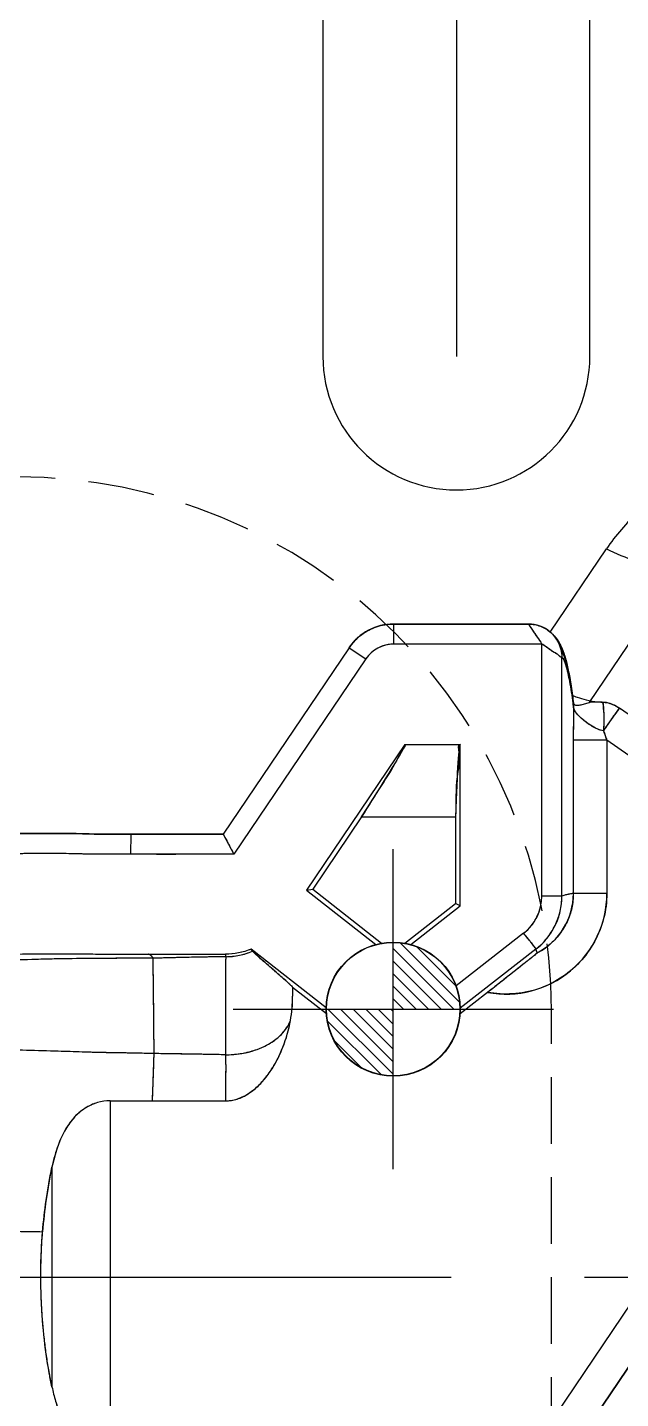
# Model space of a CAD drawing. Header units: millimetres. Extents: x 23075 to 24509, y -21593 to -20579.
# Drawn here: x 23732.27 to 23741.16, y -20958.71 to -20938.14 of the extents above; entities that cross this region are included whole.
import ezdxf

# ---------------------------------------------------------------- set-up
doc = ezdxf.new("R2010")
doc.units = ezdxf.units.MM
doc.header["$LTSCALE"] = 8
for name, pattern in [('CENTER', [2, 1.25, -0.25, 0.25, -0.25]), ('CENTER2', [1.125, 0.75, -0.125, 0.125, -0.125]), ('HIDDEN', [0.375, 0.25, -0.125]), ('HIDDEN2', [0.1875, 0.125, -0.0625])]:
    doc.linetypes.add(name, pattern=pattern)
for name, color, linetype in [('Cav-cor', 30, 'Continuous'), ('CL', 1, 'Continuous'), ('PIN', 5, 'Continuous'), ('PRODUCT', 1, 'Continuous'), ('SCREW', 52, 'HIDDEN')]:
    doc.layers.add(name, color=color, linetype=linetype)

# ---------------------------------------------------------------- blocks, each defined once
blk = doc.blocks.new('20100512.182342')
at = {"linetype": 'HIDDEN'}
blk.add_circle((0, 0), 5.5, dxfattribs=at)
at = {"layer": 'SCREW', "linetype": 'CENTER', "ltscale": 5}
for p, q in [((0, -7.042), (0, 7.042)), ((-7, 0), (7, 0))]:
    blk.add_line(p, q, dxfattribs=at)
at = {"layer": 'SCREW', "linetype": 'Continuous'}
blk.add_lwpolyline([(-1.443, 2.5), (-2.887, 0), (-1.443, -2.5), (1.443, -2.5), (2.887, 0), (1.443, 2.5)], close=True, dxfattribs=at)
at = {"layer": 'SCREW'}
for radius in [5, 3]:
    blk.add_circle((0, 0), radius, dxfattribs=at)

msp = doc.modelspace()

# ---------------------------------------------------------------- hatches: boundary and pattern name
at = {"layer": 'PIN', "linetype": 'CENTER2'}
h = msp.add_hatch(dxfattribs=at)
h.set_pattern_fill('ANSI31', color=181, scale=1.066667, angle=90, style=0)
h.set_pattern_definition([(135, (23920.52454, -20678.21976), (-0.094280904, -0.094280904), [])])
h.paths.add_polyline_path([(23737.754, -20952.865), (23736.754, -20952.865, 0.414214), (23737.754, -20953.865)])
h.paths.add_polyline_path([(23737.754, -20951.865), (23737.754, -20952.865), (23738.754, -20952.865, 0.414214)])

# ---------------------------------------------------------------- linework, layer by layer
at = {"linetype": 'HIDDEN2'}
msp.add_lwpolyline([(23740.125, -20966.885), (23740.125, -20952.885, 0.414214), (23732.125, -20944.885), (23708.125, -20944.885, 0.414214), (23700.125, -20952.885), (23700.125, -20966.885, 0.414214), (23708.125, -20974.885), (23732.125, -20974.885, 0.414214)], format="xyb", close=True, dxfattribs=at)
at = {"layer": 'Cav-cor', "color": 241}
for p, q in [((23738.7, -20920.673), (23738.7, -20943.08)), ((23736.7, -20934.385), (23736.7, -20943.08)), ((23740.7, -20943.08), (23740.7, -20934.385)), ((23740.106, -20947.212), (23740.948, -20945.964)), ((23741.992, -20946.336), (23740.686, -20948.272)), ((23737.76, -20947.091), (23739.779, -20947.091)), ((23737.76, -20947.091), (23737.76, -20947.393)), ((23740.13, -20947.232), (23740.106, -20947.212)), ((23739.98, -20947.393), (23737.76, -20947.393)), ((23739.98, -20951.172), (23739.98, -20947.393)), ((23737.093, -20947.446), (23735.207, -20950.243)), ((23737.343, -20947.614), (23735.367, -20950.544)), ((23737.093, -20947.446), (23737.343, -20947.614)), ((23740.281, -20951.172), (23740.281, -20947.594)), ((23740.451, -20948.261), (23740.454, -20948.276)), ((23740.932, -20948.266), (23740.885, -20948.262)), ((23741.077, -20948.448), (23741.127, -20948.376)), ((23741.127, -20948.376), (23741.143, -20948.354)), ((23740.954, -20948.832), (23740.452, -20948.832)), ((23740.452, -20948.832), (23740.452, -20951.132)), ((23743.857, -20950.864), (23740.954, -20948.832)), ((23740.954, -20948.832), (23740.954, -20951.132)), ((23737.927, -20948.895), (23736.452, -20951.083)), ((23737.927, -20948.895), (23738.759, -20948.895)), ((23738.759, -20951.315), (23738.759, -20948.895)), ((23737.28, -20949.98), (23736.547, -20951.068)), ((23737.28, -20949.98), (23738.689, -20949.98)), ((23738.689, -20949.98), (23738.689, -20951.28)), ((23733.821, -20950.242), (23733.819, -20950.543)), ((23735.207, -20950.243), (23735.367, -20950.544)), ((23736.452, -20951.083), (23736.547, -20951.068)), ((23736.452, -20951.083), (23737.492, -20951.895)), ((23736.547, -20951.068), (23737.58, -20951.875)), ((23737.928, -20951.875), (23738.689, -20951.28)), ((23738.016, -20951.895), (23738.759, -20951.315)), ((23738.759, -20951.315), (23738.689, -20951.28)), ((23740.281, -20951.172), (23739.98, -20951.172)), ((23740.954, -20951.132), (23740.452, -20951.132)), ((23739.708, -20951.728), (23738.697, -20952.518)), ((23736.749, -20952.845), (23735.624, -20951.966)), ((23739.893, -20951.966), (23738.759, -20952.852)), ((23739.912, -20952.022), (23739.893, -20951.966)), ((23736.752, -20952.936), (23736.246, -20952.542)), ((23736.246, -20952.542), (23736.246, -20952.672)), ((23739.168, -20952.614), (23738.756, -20952.936)), ((23738.697, -20961.163), (23744.242, -20952.942)), ((23744.658, -20953.223), (23738.16, -20962.856)), ((23733.51, -20954.24), (23733.51, -20959.547)), ((23733.51, -20954.24), (23734.146, -20954.24)), ((23732.64, -20955.237), (23732.64, -20958.529))]:
    msp.add_line(p, q, dxfattribs=at)
msp.add_circle((23737.754, -20952.865), 1.005, dxfattribs=at)
for centre, radius, start, end in [((23738.7, -20943.08), 2, 180, 0), ((23737.76, -20947.895), 0.804, 89.9868, 146.0002), ((23739.779, -20947.593), 0.502, 49.4005, 89.9966), ((23737.76, -20947.895), 0.502, 90.0062, 146.0083), ((23730.128, -20949.603), 10.406, 6.9834, 7.3689), ((23765.785, -20948.816), 25.333, 178.9179, 180.0347), ((23740.032, -20948.329), 0.425, 358.7254, 3.9565), ((23740.874, -20948.647), 0.385, 78.0864, 81.3238), ((23758.817, -20942.512), 18.948, 199.0374, 199.4832), ((23739.445, -20951.13), 1.51, 259.4508, 359.9426), ((23739.276, -20951.171), 0.704, 307.7802, 359.9807), ((23739.276, -20951.172), 1.005, 307.8441, 0.0097), ((23739.447, -20951.131), 1.006, 297.5867, 359.9455), ((23735.241, -20951.067), 1.013, 270.1239, 293.4784), ((23740.169, -20956.825), 7.695, 168.0958, 175.3661)]:
    msp.add_arc(centre, radius, start, end, dxfattribs=at)
for centre, major_axis, ratio, start_param, end_param in [((23732.538, -20956.885), (5.391, 7.989), 0.01447, -0.517471, 0.009762), ((23738.759, -20956.885), (0, 7.99), 0.017455, 0, 0.527234)]:
    msp.add_ellipse(centre, major_axis=major_axis, ratio=ratio, start_param=start_param, end_param=end_param, dxfattribs=at)
for points, knots in [([(23743.449, -20944.649), (23743.204, -20944.649), (23742.713, -20944.707), (23742.02, -20944.968), (23741.41, -20945.388), (23741.085, -20945.761), (23740.948, -20945.964)], [0, 0, 0, 0, 0.250023, 0.50003, 0.75002, 1, 1, 1, 1]), ([(23740.948, -20945.964), (23741.091, -20946.035), (23741.436, -20946.171), (23741.79, -20946.279), (23741.992, -20946.336)], [0, 0, 0, 0, 0.432697, 1, 1, 1, 1]), ([(23739.78, -20947.091), (23739.779, -20947.091), (23739.783, -20947.095), (23739.784, -20947.099), (23739.791, -20947.108), (23739.798, -20947.119), (23739.808, -20947.134), (23739.824, -20947.157), (23739.847, -20947.191), (23739.876, -20947.237), (23739.921, -20947.305), (23739.963, -20947.353), (23739.98, -20947.393)], [0, 0, 0, 0, 0.005503, 0.022365, 0.050473, 0.089119, 0.137085, 0.193146, 0.325276, 0.477669, 0.644727, 1, 1, 1, 1]), ([(23740.281, -20947.594), (23740.281, -20947.592), (23740.277, -20947.59), (23740.27, -20947.589), (23740.26, -20947.583), (23740.249, -20947.573), (23740.235, -20947.561), (23740.212, -20947.543), (23740.176, -20947.524), (23740.131, -20947.496), (23740.083, -20947.462), (23740.035, -20947.424), (23740, -20947.401), (23739.98, -20947.393)], [0, 0, 0, 0, 0.011603, 0.030663, 0.060397, 0.10332, 0.15609, 0.214417, 0.343647, 0.491602, 0.654923, 0.826834, 1, 1, 1, 1]), ([(23740.249, -20947.402), (23740.24, -20947.384), (23740.208, -20947.323), (23740.166, -20947.266), (23740.129, -20947.232)], [0, 0, 0, 0, 0.275716, 1, 1, 1, 1]), ([(23740.364, -20947.746), (23740.349, -20947.682), (23740.317, -20947.565), (23740.273, -20947.452), (23740.249, -20947.402)], [0, 0, 0, 0, 0.5371, 1, 1, 1, 1]), ([(23740.397, -20947.935), (23740.388, -20947.89), (23740.372, -20947.81), (23740.344, -20947.708), (23740.317, -20947.638), (23740.294, -20947.602), (23740.281, -20947.594)], [0, 0, 0, 0, 0.378025, 0.668855, 0.873886, 1, 1, 1, 1]), ([(23740.451, -20948.261), (23740.445, -20948.214), (23740.422, -20948.041), (23740.393, -20947.869), (23740.364, -20947.746)], [0, 0, 0, 0, 0.26989, 1, 1, 1, 1]), ([(23740.686, -20948.272), (23740.663, -20948.278), (23740.617, -20948.293), (23740.561, -20948.309), (23740.519, -20948.314), (23740.491, -20948.312), (23740.467, -20948.301), (23740.458, -20948.285), (23740.455, -20948.277)], [0, 0, 0, 0, 0.292658, 0.569428, 0.69228, 0.80045, 0.896898, 1, 1, 1, 1]), ([(23740.905, -20948.692), (23740.845, -20948.683), (23740.736, -20948.632), (23740.603, -20948.535), (23740.504, -20948.443), (23740.46, -20948.371), (23740.457, -20948.338)], [0, 0, 0, 0, 0.30861, 0.595365, 0.832839, 1, 1, 1, 1]), ([(23740.885, -20948.262), (23740.847, -20948.262), (23740.781, -20948.26), (23740.714, -20948.264), (23740.686, -20948.272)], [0, 0, 0, 0, 0.571694, 1, 1, 1, 1]), ([(23740.885, -20948.262), (23740.887, -20948.264), (23740.892, -20948.274), (23740.896, -20948.292), (23740.901, -20948.319), (23740.903, -20948.34), (23740.904, -20948.352)], [0, 0, 0, 0, 0.116275, 0.320746, 0.616556, 1, 1, 1, 1]), ([(23740.904, -20948.352), (23740.908, -20948.401), (23740.91, -20948.515), (23740.908, -20948.629), (23740.905, -20948.693)], [0, 0, 0, 0, 0.436346, 1, 1, 1, 1]), ([(23740.905, -20948.693), (23740.922, -20948.67), (23740.979, -20948.588), (23741.036, -20948.506), (23741.077, -20948.448)], [0, 0, 0, 0, 0.283632, 1, 1, 1, 1]), ([(23741.083, -20948.32), (23741.073, -20948.314), (23741.031, -20948.293), (23740.987, -20948.277), (23740.953, -20948.27)], [0, 0, 0, 0, 0.259517, 1, 1, 1, 1]), ([(23733.821, -20950.242), (23733.717, -20950.241), (23733.561, -20950.243), (23733.353, -20950.243), (23733.145, -20950.238), (23732.885, -20950.23), (23732.573, -20950.23), (23732.261, -20950.232), (23731.949, -20950.237), (23731.637, -20950.233), (23731.377, -20950.21), (23731.172, -20950.172), (23731.023, -20950.125), (23730.883, -20950.054), (23730.757, -20949.961), (23730.639, -20949.86), (23730.486, -20949.718), (23730.297, -20949.54), (23730.066, -20949.331), (23729.871, -20949.157), (23729.71, -20949.026), (23729.542, -20948.903), (23729.41, -20948.821), (23729.323, -20948.763)], [0, 0, 0, 0, 0.062496, 0.09374, 0.124985, 0.18748, 0.249974, 0.312468, 0.374961, 0.437455, 0.499941, 0.531211, 0.562482, 0.593737, 0.625002, 0.656271, 0.68751, 0.750006, 0.812494, 0.875008, 0.906264, 0.937492, 1, 1, 1, 1]), ([(23733.819, -20950.543), (23733.712, -20950.543), (23733.497, -20950.543), (23733.174, -20950.542), (23732.851, -20950.533), (23732.528, -20950.53), (23732.205, -20950.535), (23731.882, -20950.539), (23731.613, -20950.532), (23731.399, -20950.513), (23731.238, -20950.493), (23731.08, -20950.46), (23730.926, -20950.41), (23730.779, -20950.342), (23730.642, -20950.254), (23730.516, -20950.153), (23730.355, -20950.01), (23730.16, -20949.824), (23729.961, -20949.644), (23729.802, -20949.498), (23729.682, -20949.391), (23729.557, -20949.288), (23729.383, -20949.162), (23729.247, -20949.074), (23729.157, -20949.015)], [0, 0, 0, 0, 0.062481, 0.124959, 0.18744, 0.249914, 0.312399, 0.374884, 0.437352, 0.468611, 0.499906, 0.531167, 0.56246, 0.59377, 0.625003, 0.656286, 0.687579, 0.750034, 0.812512, 0.843787, 0.875045, 0.906257, 0.937475, 1, 1, 1, 1]), ([(23735.207, -20950.243), (23734.976, -20950.243), (23734.514, -20950.242), (23734.052, -20950.243), (23733.821, -20950.242)], [0, 0, 0, 0, 0.5, 1, 1, 1, 1]), ([(23734.154, -20952.102), (23734.019, -20952.101), (23733.75, -20952.102), (23733.212, -20952.108), (23732.541, -20952.111), (23731.872, -20952.141), (23731.336, -20952.137), (23730.936, -20952.105), (23730.544, -20952.024), (23730.168, -20951.887), (23729.817, -20951.699), (23729.49, -20951.472), (23729.184, -20951.215), (23728.777, -20950.868), (23728.455, -20950.624), (23728.231, -20950.475)], [0, 0, 0, 0, 0.063081, 0.126031, 0.251422, 0.376589, 0.439132, 0.501548, 0.563817, 0.625869, 0.687797, 0.749687, 0.811694, 0.874103, 1, 1, 1, 1]), ([(23735.367, -20950.544), (23735.109, -20950.544), (23734.593, -20950.544), (23734.077, -20950.545), (23733.819, -20950.543)], [0, 0, 0, 0, 0.5, 1, 1, 1, 1]), ([(23740.452, -20951.132), (23740.438, -20951.134), (23740.38, -20951.142), (23740.323, -20951.157), (23740.281, -20951.172)], [0, 0, 0, 0, 0.245996, 1, 1, 1, 1]), ([(23739.893, -20951.966), (23739.893, -20951.963), (23739.888, -20951.956), (23739.879, -20951.941), (23739.861, -20951.92), (23739.838, -20951.891), (23739.811, -20951.855), (23739.768, -20951.799), (23739.731, -20951.758), (23739.708, -20951.728)], [0, 0, 0, 0, 0.022971, 0.082007, 0.175342, 0.299708, 0.450337, 0.621641, 1, 1, 1, 1]), ([(23732.272, -20952.037), (23732.423, -20952.036), (23732.725, -20952.033), (23733.179, -20952.038), (23733.632, -20952.042), (23733.934, -20952.041), (23734.085, -20952.042)], [0, 0, 0, 0, 0.249996, 0.5, 0.749999, 1, 1, 1, 1]), ([(23734.085, -20952.042), (23734.277, -20952.043), (23734.662, -20952.04), (23735.047, -20952.041), (23735.24, -20952.042)], [0, 0, 0, 0, 0.500001, 1, 1, 1, 1]), ([(23734.154, -20952.102), (23734.148, -20952.085), (23734.125, -20952.062), (23734.098, -20952.044), (23734.085, -20952.042)], [0, 0, 0, 0, 0.585735, 1, 1, 1, 1]), ([(23735.244, -20952.079), (23735.061, -20952.082), (23734.698, -20952.089), (23734.335, -20952.098), (23734.154, -20952.102)], [0, 0, 0, 0, 0.502076, 1, 1, 1, 1]), ([(23734.17, -20953.532), (23734.171, -20953.441), (23734.168, -20953.269), (23734.166, -20953.021), (23734.164, -20952.8), (23734.162, -20952.632), (23734.161, -20952.511), (23734.16, -20952.43), (23734.159, -20952.358), (23734.158, -20952.293), (23734.158, -20952.235), (23734.156, -20952.184), (23734.157, -20952.141), (23734.158, -20952.114), (23734.154, -20952.102)], [0, 0, 0, 0, 0.190234, 0.362767, 0.518548, 0.654809, 0.716151, 0.772373, 0.823141, 0.86849, 0.908547, 0.944058, 0.975048, 1, 1, 1, 1]), ([(23735.24, -20952.042), (23735.24, -20952.042), (23735.24, -20952.046), (23735.241, -20952.053), (23735.242, -20952.065), (23735.243, -20952.074), (23735.244, -20952.079)], [0, 0, 0, 0, 0.074186, 0.262394, 0.573245, 1, 1, 1, 1]), ([(23735.244, -20952.079), (23735.244, -20952.089), (23735.243, -20952.113), (23735.241, -20952.152), (23735.241, -20952.2), (23735.24, -20952.257), (23735.24, -20952.321), (23735.241, -20952.394), (23735.242, -20952.475), (23735.239, -20952.6), (23735.242, -20952.775), (23735.241, -20953.009), (23735.24, -20953.27), (23735.241, -20953.454), (23735.241, -20953.55)], [0, 0, 0, 0, 0.020669, 0.047523, 0.08054, 0.118953, 0.162622, 0.212274, 0.267728, 0.328429, 0.466379, 0.6255, 0.803969, 1, 1, 1, 1]), ([(23735.645, -20951.995), (23735.639, -20951.989), (23735.631, -20951.98), (23735.624, -20951.971), (23735.623, -20951.967), (23735.624, -20951.966)], [0, 0, 0, 0, 0.737028, 0.919024, 1, 1, 1, 1]), ([(23736.246, -20952.538), (23736.247, -20952.537), (23736.243, -20952.533), (23736.237, -20952.526), (23736.227, -20952.516), (23736.215, -20952.504), (23736.2, -20952.49), (23736.176, -20952.468), (23736.142, -20952.438), (23736.098, -20952.399), (23736.051, -20952.358), (23736.002, -20952.315), (23735.936, -20952.258), (23735.858, -20952.19), (23735.772, -20952.114), (23735.701, -20952.05), (23735.661, -20952.012), (23735.645, -20951.995)], [0, 0, 0, 0, 0.005643, 0.017467, 0.034737, 0.056567, 0.082191, 0.111078, 0.176606, 0.249718, 0.327894, 0.408675, 0.490064, 0.649763, 0.794096, 0.91504, 1, 1, 1, 1]), ([(23739.912, -20952.022), (23739.913, -20952.023), (23739.91, -20952.024), (23739.907, -20952.027), (23739.901, -20952.032), (23739.895, -20952.037), (23739.887, -20952.044), (23739.875, -20952.053), (23739.859, -20952.066), (23739.84, -20952.082), (23739.812, -20952.105), (23739.776, -20952.134), (23739.731, -20952.169), (23739.685, -20952.206), (23739.637, -20952.244), (23739.572, -20952.296), (23739.488, -20952.363), (23739.384, -20952.445), (23739.277, -20952.529), (23739.205, -20952.586), (23739.168, -20952.614)], [0, 0, 0, 0, 0.001957, 0.007064, 0.014627, 0.024038, 0.034826, 0.046537, 0.071735, 0.0986, 0.12659, 0.184798, 0.24517, 0.307258, 0.370869, 0.435917, 0.570151, 0.709582, 0.8534, 1, 1, 1, 1]), ([(23734.17, -20953.532), (23734.051, -20953.529), (23733.811, -20953.524), (23733.453, -20953.519), (23733.094, -20953.51), (23732.615, -20953.492), (23732.137, -20953.481), (23731.659, -20953.463), (23731.3, -20953.445), (23730.943, -20953.416), (23730.589, -20953.362), (23730.245, -20953.278), (23729.914, -20953.167), (23729.603, -20953.026), (23729.309, -20952.863), (23729.021, -20952.693), (23728.826, -20952.586), (23728.727, -20952.533)], [0, 0, 0, 0, 0.063708, 0.127397, 0.191095, 0.254807, 0.382139, 0.445803, 0.509484, 0.573188, 0.636702, 0.69969, 0.761601, 0.822048, 0.881341, 0.940378, 1, 1, 1, 1]), ([(23735.241, -20953.55), (23735.35, -20953.55), (23735.562, -20953.527), (23735.851, -20953.424), (23736.082, -20953.262), (23736.184, -20953.113), (23736.213, -20953.037)], [0, 0, 0, 0, 0.28164, 0.547949, 0.787994, 1, 1, 1, 1]), ([(23735.241, -20954.24), (23735.31, -20954.24), (23735.449, -20954.213), (23735.631, -20954.109), (23735.785, -20953.968), (23735.955, -20953.75), (23736.113, -20953.44), (23736.189, -20953.173), (23736.213, -20953.037)], [0, 0, 0, 0, 0.124892, 0.249923, 0.375029, 0.50015, 0.750002, 1, 1, 1, 1]), ([(23734.146, -20954.24), (23734.15, -20954.118), (23734.157, -20953.938), (23734.166, -20953.702), (23734.17, -20953.588), (23734.17, -20953.532)], [0, 0, 0, 0, 0.518136, 0.763765, 1, 1, 1, 1]), ([(23735.241, -20953.55), (23735.062, -20953.547), (23734.706, -20953.54), (23734.349, -20953.535), (23734.17, -20953.532)], [0, 0, 0, 0, 0.499795, 1, 1, 1, 1]), ([(23735.241, -20953.55), (23735.241, -20953.604), (23735.244, -20953.716), (23735.242, -20953.885), (23735.241, -20954.061), (23735.241, -20954.18), (23735.241, -20954.24)], [0, 0, 0, 0, 0.237159, 0.483155, 0.737527, 1, 1, 1, 1]), ([(23733.51, -20954.24), (23733.447, -20954.24), (23733.321, -20954.258), (23733.15, -20954.335), (23733.007, -20954.446), (23732.855, -20954.626), (23732.726, -20954.894), (23732.664, -20955.121), (23732.64, -20955.237)], [0, 0, 0, 0, 0.13258, 0.261579, 0.386387, 0.508691, 0.752137, 1, 1, 1, 1]), ([(23728.556, -20956.003), (23728.704, -20956.019), (23729.001, -20956.056), (23729.455, -20956.114), (23729.929, -20956.157), (23730.601, -20956.189), (23731.288, -20956.187), (23731.98, -20956.194), (23732.326, -20956.2), (23732.5, -20956.203)], [0, 0, 0, 0, 0.113528, 0.226679, 0.347342, 0.474743, 0.737076, 0.868536, 1, 1, 1, 1]), ([(23732.64, -20958.529), (23732.601, -20958.343), (23732.537, -20957.963), (23732.491, -20957.482), (23732.474, -20957.09), (23732.47, -20956.695), (23732.484, -20956.399), (23732.5, -20956.203)], [0, 0, 0, 0, 0.2436, 0.49379, 0.620314, 0.747171, 1, 1, 1, 1]), ([(23732.64, -20958.529), (23732.655, -20958.601), (23732.69, -20958.744), (23732.738, -20958.883), (23732.767, -20958.95)], [0, 0, 0, 0, 0.503553, 1, 1, 1, 1])]:
    msp.add_open_spline(points, degree=3, knots=knots, dxfattribs=at)
for points in [[(23740.222, -20947.356), (23740.26, -20947.428), (23740.281, -20947.512), (23740.281, -20947.594)], [(23740.455, -20948.277), (23740.454, -20948.273), (23740.453, -20948.269), (23740.452, -20948.264)], [(23741.134, -20948.349), (23741.117, -20948.339), (23741.1, -20948.329), (23741.083, -20948.32)], [(23741.184, -20948.38), (23741.167, -20948.369), (23741.151, -20948.359), (23741.134, -20948.349)], [(23735.624, -20951.966), (23735.503, -20952.016), (23735.37, -20952.042), (23735.24, -20952.042)], [(23736.213, -20953.037), (23736.235, -20952.917), (23736.247, -20952.794), (23736.246, -20952.672)], [(23734.146, -20954.24), (23734.329, -20954.24), (23734.694, -20954.241), (23735.059, -20954.24), (23735.241, -20954.24)]]:
    msp.add_open_spline(points, degree=3, dxfattribs=at)
at = {"layer": 'CL', "color": 6, "linetype": 'CENTER'}
msp.add_line((23696.621, -20956.885), (23747.162, -20956.885), dxfattribs=at)
at = {"layer": 'PIN', "color": 181, "linetype": 'CENTER2'}
for p, q in [((23737.754, -20955.265), (23737.754, -20950.465)), ((23735.354, -20952.865), (23740.154, -20952.865))]:
    msp.add_line(p, q, dxfattribs=at)
at = {"layer": 'PIN', "color": 181}
msp.add_circle((23737.754, -20952.865), 1, dxfattribs=at)
at = {"layer": 'PRODUCT'}
for p, q in [((23739.78, -20947.091), (23737.76, -20947.091)), ((23737.76, -20947.091), (23737.76, -20947.393)), ((23739.98, -20947.393), (23737.76, -20947.393)), ((23739.98, -20951.172), (23739.98, -20947.393)), ((23737.093, -20947.446), (23735.206, -20950.243)), ((23737.343, -20947.614), (23735.367, -20950.544)), ((23737.093, -20947.446), (23737.343, -20947.614)), ((23740.281, -20951.172), (23740.281, -20947.594)), ((23740.454, -20948.276), (23740.454, -20948.277)), ((23740.454, -20948.277), (23740.457, -20948.338)), ((23740.882, -20948.261), (23740.882, -20948.261)), ((23740.905, -20948.693), (23741.144, -20948.351)), ((23744.145, -20950.453), (23741.144, -20948.351)), ((23740.954, -20948.832), (23740.452, -20948.832)), ((23740.452, -20948.832), (23740.452, -20951.132)), ((23743.857, -20950.864), (23740.954, -20948.832)), ((23740.954, -20948.832), (23740.954, -20951.132)), ((23737.927, -20948.895), (23736.452, -20951.083)), ((23737.927, -20948.895), (23738.759, -20948.895)), ((23738.759, -20951.315), (23738.759, -20948.895)), ((23737.28, -20949.98), (23736.547, -20951.068)), ((23737.28, -20949.98), (23738.689, -20949.98)), ((23738.689, -20949.98), (23738.689, -20951.28)), ((23733.821, -20950.242), (23733.819, -20950.543)), ((23736.452, -20951.083), (23736.547, -20951.068)), ((23736.452, -20951.083), (23737.492, -20951.895)), ((23736.547, -20951.068), (23737.58, -20951.875)), ((23737.928, -20951.875), (23738.689, -20951.28)), ((23738.016, -20951.895), (23738.759, -20951.315)), ((23738.759, -20951.315), (23738.689, -20951.28)), ((23740.281, -20951.172), (23739.98, -20951.172)), ((23740.954, -20951.132), (23740.452, -20951.132)), ((23739.708, -20951.728), (23738.697, -20952.518)), ((23736.749, -20952.845), (23735.624, -20951.966)), ((23739.893, -20951.966), (23738.759, -20952.852)), ((23736.246, -20952.538), (23736.246, -20952.672)), ((23736.752, -20952.936), (23736.246, -20952.542)), ((23739.168, -20952.614), (23738.756, -20952.936)), ((23738.697, -20961.163), (23744.242, -20952.942)), ((23738.35, -20962.576), (23744.659, -20953.223)), ((23733.51, -20954.24), (23733.51, -20959.547)), ((23732.64, -20955.237), (23732.64, -20958.529))]:
    msp.add_line(p, q, dxfattribs=at)
msp.add_circle((23737.754, -20952.865), 1.005, dxfattribs=at)
for points, start_tangent, end_tangent in [([(23737.093, -20947.446), (23737.184, -20947.334), (23737.387, -20947.183), (23737.626, -20947.102), (23737.76, -20947.091)], (0.55939, 0.828905), (1, 0.000158)), ([(23739.779, -20947.09), (23739.786, -20947.101), (23739.811, -20947.138), (23739.852, -20947.2), (23739.909, -20947.286)], (-0.825144, -0.564922), (0.589828, -0.807529)), ([(23739.779, -20947.091), (23739.851, -20947.096), (23740.02, -20947.153)], (1, 0.000262), (0.877536, -0.479511)), ([(23740.02, -20947.153), (23740.058, -20947.175)], (0.877536, -0.479511), (0.831821, -0.555044)), ([(23740.058, -20947.175), (23740.079, -20947.191)], (0.831821, -0.555044), (0.802023, -0.597293)), ([(23740.058, -20947.176), (23740.116, -20947.22)], (0.833699, -0.55222), (0.753347, -0.657624)), ([(23740.079, -20947.19), (23740.088, -20947.198)], (0.802008, -0.597313), (0.787892, -0.615813)), ([(23740.088, -20947.198), (23740.186, -20947.298)], (0.787892, -0.615813), (0.587234, -0.809417)), ([(23737.76, -20947.393), (23737.599, -20947.419), (23737.455, -20947.496), (23737.343, -20947.614)], (-1, 0.000027), (-0.55916, -0.82906)), ([(23739.909, -20947.286), (23739.98, -20947.393)], (0.589828, -0.807529), (0.395669, -0.918393)), ([(23740.281, -20947.594), (23740.265, -20947.586), (23740.227, -20947.555), (23740.164, -20947.516), (23740.081, -20947.46), (23739.98, -20947.393)], (-0.337535, 0.941313), (-0.918401, 0.395652)), ([(23740.116, -20947.22), (23740.21, -20947.325)], (0.753347, -0.657624), (0.576307, -0.817233)), ([(23740.186, -20947.298), (23740.257, -20947.439), (23740.281, -20947.594)], (0.587234, -0.809417), (0.001061, -0.999999)), ([(23740.21, -20947.325), (23740.265, -20947.418), (23740.302, -20947.504)], (0.576307, -0.817233), (0.349356, -0.93699)), ([(23740.449, -20948.277), (23740.4, -20947.953), (23740.341, -20947.703), (23740.281, -20947.594)], (-0.124977, 0.99216), (-0.841706, 0.539937)), ([(23740.302, -20947.504), (23740.33, -20947.59)], (0.349356, -0.93699), (0.282958, -0.959132)), ([(23740.33, -20947.59), (23740.355, -20947.682)], (0.282958, -0.959132), (0.23505, -0.971983)), ([(23740.355, -20947.682), (23740.377, -20947.782), (23740.398, -20947.895), (23740.419, -20948.021), (23740.439, -20948.162), (23740.454, -20948.277)], (0.23505, -0.971983), (0.121604, -0.992579)), ([(23740.437, -20948.156), (23740.509, -20948.187)], (0.844962, -0.534826), (0.959854, -0.280502)), ([(23740.509, -20948.187), (23740.645, -20948.228), (23740.821, -20948.257), (23740.882, -20948.261)], (0.959854, -0.280502), (0.998675, -0.051454)), ([(23740.457, -20948.338), (23740.449, -20948.277)], (-0.121619, 0.992577), (-0.124977, 0.99216)), ([(23740.457, -20948.338), (23740.453, -20948.573), (23740.452, -20948.832)], (-0.019142, -0.999817), (-0.00007, -1)), ([(23740.905, -20948.692), (23740.809, -20948.664), (23740.71, -20948.61), (23740.615, -20948.541), (23740.534, -20948.467), (23740.479, -20948.399), (23740.457, -20948.338)], (-0.989228, 0.146384), (-0.106704, 0.994291)), ([(23740.882, -20948.261), (23740.975, -20948.275), (23741.063, -20948.305), (23741.144, -20948.351)], (0.998672, -0.051526), (0.819152, -0.573576)), ([(23740.883, -20948.266), (23740.888, -20948.266), (23740.9, -20948.314), (23740.907, -20948.408), (23740.909, -20948.539), (23740.905, -20948.693)], (0.989937, 0.141511), (-0.038135, -0.999273)), ([(23729.323, -20948.763), (23729.607, -20948.951), (23729.926, -20949.207), (23730.206, -20949.458), (23730.471, -20949.703), (23730.735, -20949.941), (23731.026, -20950.122), (23731.366, -20950.204), (23731.738, -20950.233), (23732.128, -20950.234), (23732.543, -20950.231), (23732.981, -20950.233), (23733.444, -20950.243), (23733.821, -20950.242)], (0.83637, -0.548165), (0.999997, -0.002348)), ([(23740.905, -20948.693), (23740.929, -20948.761), (23740.954, -20948.832)], (0.325993, -0.945372), (0.333339, -0.942807)), ([(23733.819, -20950.543), (23733.233, -20950.542), (23732.702, -20950.532), (23732.22, -20950.534), (23731.78, -20950.535), (23731.38, -20950.51), (23731.026, -20950.441), (23730.732, -20950.311), (23730.464, -20950.106), (23730.191, -20949.854), (23729.893, -20949.582), (23729.561, -20949.293), (23729.157, -20949.015)], (-0.999987, 0.005173), (-0.835129, 0.550054)), ([(23737.927, -20948.895), (23737.904, -20948.962), (23737.79, -20949.163), (23737.583, -20949.501), (23737.28, -20949.98)], (1, 0), (-0.538064, -0.842904)), ([(23738.759, -20948.895), (23738.735, -20949.018), (23738.711, -20949.384), (23738.689, -20949.98)], (-1, 0), (-0.029967, -0.999551)), ([(23733.821, -20950.242), (23734.252, -20950.243), (23734.836, -20950.243), (23735.207, -20950.243)], (0.999987, -0.00511), (1, -0.000634)), ([(23735.207, -20950.243), (23735.215, -20950.258), (23735.24, -20950.305), (23735.276, -20950.373), (23735.32, -20950.456), (23735.367, -20950.544)], (0.469223, -0.883079), (0.469223, -0.88308)), ([(23734.154, -20952.102), (23733.884, -20952.102), (23733.614, -20952.104), (23733.345, -20952.106), (23733.077, -20952.108), (23732.541, -20952.116), (23732.005, -20952.132), (23731.47, -20952.136), (23730.937, -20952.097), (23730.419, -20951.975), (23729.935, -20951.759), (23729.494, -20951.467), (23729.084, -20951.129), (23728.879, -20950.958), (23728.669, -20950.79), (23728.453, -20950.629), (23728.231, -20950.475)], (-0.999934, 0.011468), (-0.832058, 0.554689)), ([(23735.367, -20950.544), (23734.845, -20950.544), (23734.329, -20950.544), (23733.819, -20950.543)], (-1, 0.000562), (-0.999987, 0.005196)), ([(23740.954, -20951.132), (23740.907, -20951.505), (23740.768, -20951.856), (23740.547, -20952.162), (23740.256, -20952.403), (23739.915, -20952.565), (23739.545, -20952.636), (23739.168, -20952.614)], (-0.000065, -1), (-0.983191, 0.182581)), ([(23739.708, -20951.728), (23739.854, -20951.573), (23739.948, -20951.381), (23739.98, -20951.172)], (0.790223, 0.612819), (0.000192, 1)), ([(23739.893, -20951.966), (23740.056, -20951.806), (23740.179, -20951.613), (23740.256, -20951.398), (23740.281, -20951.172)], (0.789616, 0.613601), (-0.000273, 1)), ([(23740.452, -20951.132), (23740.429, -20951.348), (23740.358, -20951.555), (23740.245, -20951.742), (23740.094, -20951.9), (23739.912, -20952.022)], (-0.000211, -1), (-0.885934, -0.463811)), ([(23740.452, -20951.132), (23740.394, -20951.141), (23740.337, -20951.154), (23740.281, -20951.172)], (-0.991924, -0.126833), (-0.943184, -0.33227)), ([(23739.893, -20951.966), (23739.885, -20951.951), (23739.859, -20951.917), (23739.818, -20951.865), (23739.766, -20951.799), (23739.708, -20951.728)], (-0.116859, 0.993149), (-0.617972, 0.7862)), ([(23731.805, -20952.039), (23732.14, -20952.039), (23732.599, -20952.035), (23733.068, -20952.037), (23733.558, -20952.041), (23734.085, -20952.042)], (0.999935, -0.011381), (0.999979, -0.006471)), ([(23734.085, -20952.042), (23734.463, -20952.042), (23734.848, -20952.041), (23735.24, -20952.042)], (0.99998, -0.006386), (0.999999, -0.001513)), ([(23734.154, -20952.102), (23734.142, -20952.081), (23734.126, -20952.064), (23734.11, -20952.053), (23734.096, -20952.045), (23734.085, -20952.042)], (-0.309506, 0.950898), (-0.99258, 0.121592)), ([(23735.244, -20952.079), (23735.18, -20952.08), (23734.665, -20952.09), (23734.409, -20952.096), (23734.154, -20952.102)], (-0.99988, -0.015483), (-0.999752, -0.022288)), ([(23734.17, -20953.532), (23734.17, -20953.439), (23734.169, -20953.348), (23734.167, -20953.175), (23734.166, -20953.013), (23734.165, -20952.862), (23734.163, -20952.723), (23734.162, -20952.596), (23734.161, -20952.48), (23734.159, -20952.378), (23734.158, -20952.29), (23734.158, -20952.251), (23734.157, -20952.215), (23734.156, -20952.182), (23734.156, -20952.152), (23734.157, -20952.138), (23734.157, -20952.125), (23734.156, -20952.113), (23734.154, -20952.102)], (0.007014, 0.999975), (-0.302333, 0.953202)), ([(23735.624, -20951.966), (23735.434, -20952.023), (23735.24, -20952.042)], (-0.924814, -0.380419), (-0.999999, 0.001513)), ([(23735.24, -20952.042), (23735.24, -20952.045), (23735.241, -20952.053), (23735.242, -20952.065), (23735.244, -20952.079)], (-0.284904, -0.958556), (0.078029, -0.996951)), ([(23735.244, -20952.079), (23735.243, -20952.11), (23735.242, -20952.145), (23735.241, -20952.184), (23735.241, -20952.224), (23735.24, -20952.264), (23735.24, -20952.302), (23735.241, -20952.341), (23735.241, -20952.382), (23735.241, -20952.429), (23735.241, -20952.483), (23735.24, -20952.545), (23735.24, -20952.618), (23735.24, -20952.704), (23735.241, -20952.807), (23735.241, -20952.929), (23735.24, -20953.068), (23735.24, -20953.225), (23735.241, -20953.39), (23735.241, -20953.55)], (0.047985, -0.998848), (0.001979, -0.999998)), ([(23735.244, -20952.079), (23735.449, -20952.058), (23735.645, -20951.995)], (0.999998, 0.002114), (0.917086, 0.398689)), ([(23735.645, -20951.995), (23735.631, -20951.98), (23735.624, -20951.97), (23735.624, -20951.966)], (-0.692911, 0.721023), (0.788507, 0.615026)), ([(23736.246, -20952.538), (23736.22, -20952.509), (23736.159, -20952.453), (23736.088, -20952.391), (23736.019, -20952.33), (23735.954, -20952.274), (23735.896, -20952.223), (23735.845, -20952.178), (23735.801, -20952.14), (23735.764, -20952.107), (23735.733, -20952.079), (23735.707, -20952.055), (23735.686, -20952.035), (23735.669, -20952.019), (23735.656, -20952.006), (23735.645, -20951.995)], (0.043611, 0.999049), (-0.692896, 0.721038)), ([(23739.912, -20952.022), (23739.904, -20952.03), (23739.883, -20952.047), (23739.854, -20952.071), (23739.819, -20952.099), (23739.78, -20952.13), (23739.737, -20952.164), (23739.69, -20952.202), (23739.638, -20952.244), (23739.58, -20952.29), (23739.516, -20952.34), (23739.445, -20952.397), (23739.363, -20952.461), (23739.271, -20952.534), (23739.168, -20952.614)], (0.32458, -0.945858), (-0.788011, -0.615661)), ([(23739.912, -20952.022), (23739.906, -20952.003), (23739.899, -20951.985), (23739.893, -20951.966)], (-0.325568, 0.945519), (-0.325568, 0.945519)), ([(23734.17, -20953.532), (23733.931, -20953.527), (23733.692, -20953.522), (23733.453, -20953.518), (23733.213, -20953.513), (23732.735, -20953.497), (23732.257, -20953.484), (23731.778, -20953.467), (23731.301, -20953.443), (23730.824, -20953.396), (23730.358, -20953.304), (23730.132, -20953.239), (23729.914, -20953.161), (23729.704, -20953.07), (23729.504, -20952.969), (23729.309, -20952.861), (23729.118, -20952.75), (23728.924, -20952.641), (23728.727, -20952.533)], (-0.999739, 0.02283), (-0.882401, 0.470498)), ([(23736.213, -20953.037), (23736.238, -20952.851), (23736.246, -20952.672)], (0.178315, 0.983973), (-0.000762, 1)), ([(23735.241, -20954.24), (23735.413, -20954.214), (23735.585, -20954.132), (23735.747, -20954), (23735.896, -20953.82), (23736.028, -20953.599), (23736.136, -20953.338), (23736.213, -20953.037)], (1, -0.000196), (0.178085, 0.984015)), ([(23735.241, -20953.55), (23735.459, -20953.533), (23735.667, -20953.485), (23735.854, -20953.407), (23736.013, -20953.303), (23736.134, -20953.177), (23736.213, -20953.037)], (1, -0.000482), (0.359647, 0.933089)), ([(23734.146, -20954.24), (23734.151, -20954.098), (23734.158, -20953.902), (23734.165, -20953.713), (23734.168, -20953.621), (23734.17, -20953.532)], (0.030147, 0.999545), (0.015922, 0.999873)), ([(23735.241, -20953.55), (23734.981, -20953.545), (23734.722, -20953.54), (23734.446, -20953.536), (23734.17, -20953.532)], (-0.99985, 0.017313), (-0.999882, 0.015366)), ([(23735.241, -20953.55), (23735.241, -20953.599), (23735.242, -20953.654), (23735.243, -20953.716), (23735.243, -20953.783), (23735.242, -20953.858), (23735.242, -20953.94), (23735.241, -20954.031), (23735.241, -20954.131), (23735.241, -20954.24)], (0.001589, -0.999999), (0.001066, -0.999999)), ([(23733.51, -20954.24), (23733.323, -20954.267), (23733.135, -20954.353), (23732.966, -20954.498), (23732.827, -20954.696), (23732.72, -20954.944), (23732.64, -20955.237)], (-1, -0.000549), (-0.207405, -0.978255)), ([(23733.51, -20954.24), (23733.827, -20954.24), (23734.146, -20954.24)], (1, 0.000549), (0.999999, 0.001236)), ([(23734.146, -20954.24), (23734.692, -20954.241), (23735.241, -20954.24)], (0.999999, 0.001114), (1, -0.000196)), ([(23732.5, -20956.203), (23732.552, -20955.732), (23732.64, -20955.237)], (0.080419, 0.996761), (0.207405, 0.978255)), ([(23728.556, -20956.003), (23728.763, -20956.027), (23728.967, -20956.052), (23729.374, -20956.102), (23729.805, -20956.144), (23730.263, -20956.172), (23730.737, -20956.185), (23731.215, -20956.189), (23731.694, -20956.192), (23732.173, -20956.198), (23732.5, -20956.203)], (0.994586, -0.103918), (0.99987, -0.016139)), ([(23732.64, -20958.529), (23732.601, -20958.328), (23732.566, -20958.116), (23732.536, -20957.896), (23732.511, -20957.671), (23732.493, -20957.446), (23732.48, -20957.221), (23732.474, -20957.002), (23732.473, -20956.79), (23732.477, -20956.588), (23732.487, -20956.394), (23732.5, -20956.203)], (-0.205057, 0.97875), (0.080417, 0.996761)), ([(23732.64, -20958.529), (23732.665, -20958.638), (23732.694, -20958.744), (23732.728, -20958.849), (23732.767, -20958.95)], (0.205057, -0.97875), (0.398771, -0.917051))]:
    msp.add_spline(points, degree=3, dxfattribs=dict(at, start_tangent=start_tangent, end_tangent=end_tangent))

# ---------------------------------------------------------------- block references
at = {"linetype": 'Continuous', "xscale": -1}
msp.add_blockref('20100512.182342', (23728.156, -20964.885), dxfattribs=at)

doc.saveas('drawing.dxf')
